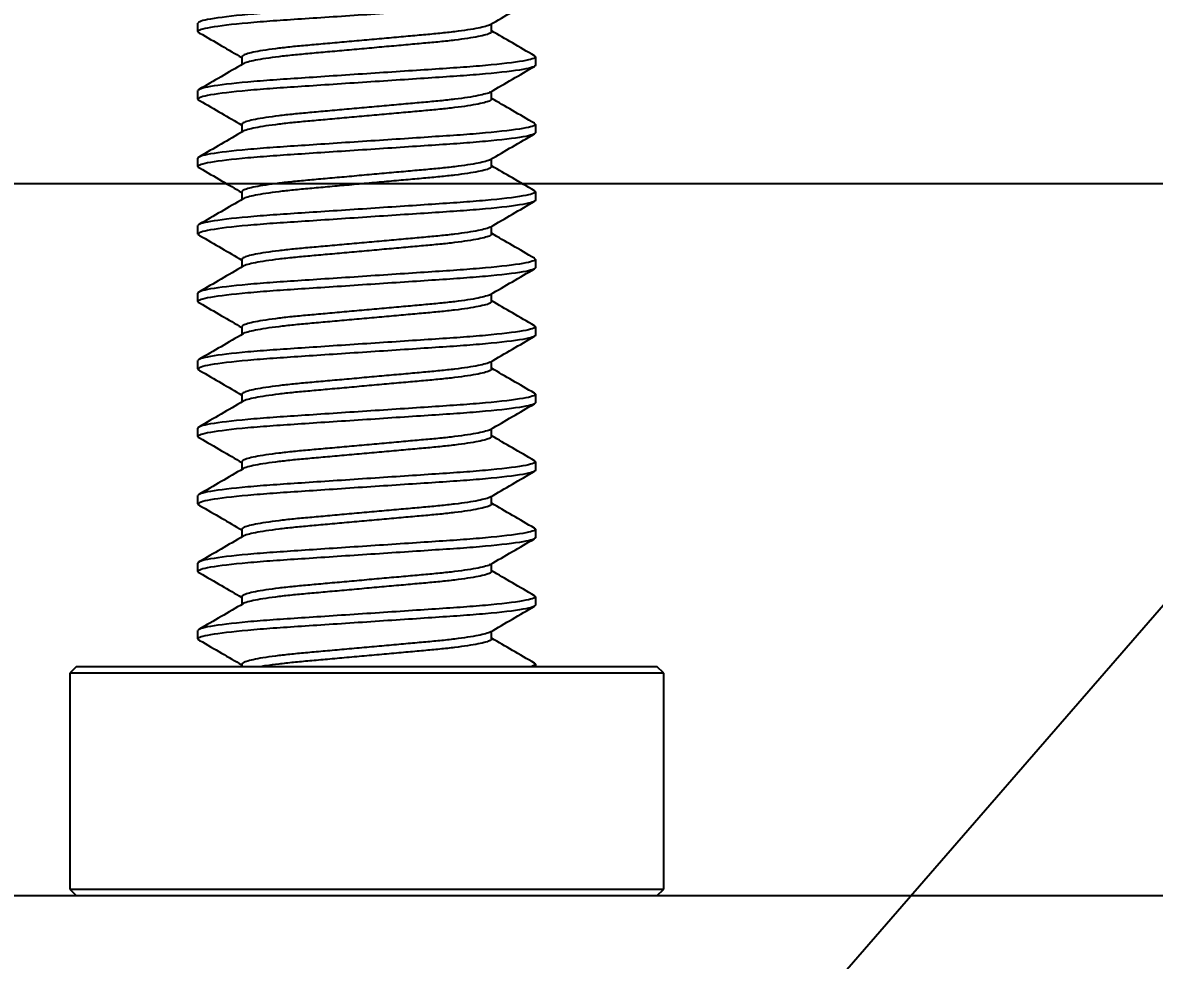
# Model space of a CAD drawing. Extents: x -4.5 to 5.8, y -1.5 to 5.2.
# Drawn here: x -0.255 to 0.584, y 3.789 to 4.484 of the extents above; entities that cross this region are included whole.
import ezdxf
from ezdxf import colors
from ezdxf.entities.mleader import LeaderData, LeaderLine
from ezdxf.math import Vec2, Vec3

# ---------------------------------------------------------------- set-up
doc = ezdxf.new("R2010")
doc.units = 0
doc.header["$LTSCALE"] = 0.5
doc.header["$MEASUREMENT"] = 0
doc.layers.get('Defpoints').update_dxf_attribs({"linetype": 'CONTINUOUS'})
for name, color, linetype in [('Brackets', 181, 'CONTINUOUS'), ('FAB DWG', 221, 'CONTINUOUS'), ('Hardware', 242, 'CONTINUOUS')]:
    doc.layers.add(name, color=color, linetype=linetype)
doc.layers.add('CUST DWG', color=60, linetype='CONTINUOUS', lineweight=20)
doc.styles.get("Standard").update_dxf_attribs({"font": 'arial.ttf'})
doc.dimstyles.new('LSAD_CustDims', dxfattribs={"dimtxt": 1, "dimasz": 1, "dimexe": 0.0625, "dimexo": 0.042969, "dimgap": 0.0625, "dimtad": 0, "dimtih": 1, "dimtoh": 1, "dimdec": 3, "dimzin": 0, "dimdsep": 46, "dimlunit": 4, "dimtxsty": 'Standard', "dimcen": 0.125, "dimclrd": 256, "dimclre": 256, "dimclrt": 256, "dimadec": 0, "dimazin": 0, "dimtfac": 1, "dimtdec": 3, "dimtix": 1, "dimtofl": 0, "dimtmove": 0, "dimatfit": 3, "dimfxl": 1, "dimfrac": 2, "dimtolj": 1, "dimtzin": 0, "dimarcsym": 0})

# ---------------------------------------------------------------- blocks, each defined once
blk = doc.blocks.new('*D6')
at = {"layer": 'CUST DWG', "lineweight": -2, "ltscale": 0.5, "transparency": 16777216}
for p, q in [((-1.57749, 2.99297), (-1.57749, 4.42666)), ((1.57751, 2.99297), (1.57751, 4.42666)), ((-1.57749, 4.36416), (-1.82749, 4.36416)), ((1.32751, 4.36416), (-1.32749, 4.36416))]:
    blk.add_line(p, q, dxfattribs=at)
at = {"layer": 'CUST DWG', "ltscale": 0.5, "transparency": 16777216}
for points in [[(-1.32749, 4.40582), (-1.32749, 4.32249), (-1.57749, 4.36416)], [(1.32751, 4.40582), (1.32751, 4.32249), (1.57751, 4.36416)]]:
    blk.add_solid(points, dxfattribs=at)
at = {"layer": 'Defpoints', "color": 0, "ltscale": 0.5, "transparency": 16777216}
for p in [(-1.57749, 4.36416), (-1.57749, 2.95), (1.57751, 2.95)]:
    blk.add_point(p, dxfattribs=at)
at = {"layer": 'CUST DWG', "ltscale": 0.5, "transparency": 16777216, "insert": (-3.0693, 4.36416), "char_height": 0.25, "width": 2.9019749, "attachment_point": 5}
blk.add_mtext('\\A1;3 1/8" CEILING OPENING', dxfattribs=at)

msp = doc.modelspace()

# ---------------------------------------------------------------- linework, layer by layer
at = {"layer": 'Brackets', "linetype": 'Continuous', "lineweight": 25, "transparency": 16777216}
for p, q in [((-0.215, 4.00652), (-0.22, 4.00152)), ((-0.22, 4.00152), (-0.22, 3.84152)), ((0.22, 4.00152), (-0.22, 4.00152)), ((-0.215, 4.00652), (0.215, 4.00652)), ((0.22, 4.00152), (0.215, 4.00652)), ((0.22, 3.84152), (0.22, 4.00152)), ((-0.22, 3.84152), (-0.215, 3.83652)), ((-0.22, 3.84152), (0.22, 3.84152)), ((0.215, 3.83652), (0.22, 3.84152)), ((2.17304, 3.83652), (-1.45428, 3.83652))]:
    msp.add_line(p, q, dxfattribs=at)
at = {"layer": 'Hardware', "linetype": 'Continuous', "lineweight": 25, "transparency": 16777216}
for p, q in [((-0.125, 4.47688), (-0.125, 4.48313)), ((0.09252, 4.47688), (0.09252, 4.4826)), ((-0.09252, 4.45813), (-0.09252, 4.4524)), ((0.12417, 4.4589), (0.125, 4.45813)), ((0.125, 4.45813), (0.125, 4.45188)), ((-0.125, 4.42688), (-0.125, 4.43313)), ((0.09252, 4.42688), (0.09252, 4.4326)), ((-0.09252, 4.40813), (-0.09252, 4.4024)), ((0.12417, 4.4089), (0.125, 4.40813)), ((0.125, 4.40813), (0.125, 4.40188)), ((-0.125, 4.37688), (-0.125, 4.38313)), ((0.09252, 4.37688), (0.09252, 4.3826)), ((-0.09252, 4.35813), (-0.09252, 4.3524)), ((0.12417, 4.3589), (0.125, 4.35813)), ((0.125, 4.35813), (0.125, 4.35188)), ((-0.125, 4.32688), (-0.125, 4.33313)), ((0.09252, 4.32688), (0.09252, 4.3326)), ((-0.09252, 4.30813), (-0.09252, 4.3024)), ((0.12417, 4.3089), (0.125, 4.30813)), ((0.125, 4.30813), (0.125, 4.30188)), ((-0.125, 4.27688), (-0.125, 4.28313)), ((0.09252, 4.27688), (0.09252, 4.2826)), ((-0.09252, 4.25813), (-0.09252, 4.2524)), ((0.12417, 4.2589), (0.125, 4.25813)), ((0.125, 4.25813), (0.125, 4.25188)), ((-0.125, 4.22688), (-0.125, 4.23313)), ((0.09252, 4.22688), (0.09252, 4.2326)), ((0.12417, 4.2089), (0.125, 4.20813)), ((-0.09252, 4.20813), (-0.09252, 4.2024)), ((0.125, 4.20813), (0.125, 4.20188)), ((-0.125, 4.17688), (-0.125, 4.18313)), ((0.09252, 4.17688), (0.09252, 4.1826)), ((0.12417, 4.1589), (0.125, 4.15813)), ((-0.09252, 4.15813), (-0.09252, 4.1524)), ((0.125, 4.15813), (0.125, 4.15188)), ((-0.125, 4.12688), (-0.125, 4.13313)), ((0.09252, 4.12688), (0.09252, 4.1326)), ((0.12417, 4.1089), (0.125, 4.10813)), ((-0.09252, 4.10813), (-0.09252, 4.1024)), ((0.125, 4.10813), (0.125, 4.10188)), ((-0.125, 4.07688), (-0.125, 4.08313)), ((0.09252, 4.07688), (0.09252, 4.0826)), ((-0.09252, 4.05813), (-0.09252, 4.0524)), ((0.12417, 4.0589), (0.125, 4.05813)), ((0.125, 4.05813), (0.125, 4.05188)), ((-0.125, 4.02688), (-0.125, 4.03313)), ((0.09252, 4.02688), (0.09252, 4.0326)), ((-0.09252, 4.00813), (-0.09252, 4.00652)), ((0.12417, 4.0089), (0.125, 4.00813)), ((0.125, 4.00813), (0.125, 4.00652))]:
    msp.add_line(p, q, dxfattribs=at)
for points, knots in [([(0.125, 4.50813), (0.125, 4.50722), (0.12196, 4.50617), (0.10929, 4.50397), (0.09967, 4.50282), (0.08214, 4.50124), (0.0758, 4.50073), (0.06258, 4.49978), (0.05571, 4.49934), (0.03344, 4.49785), (0.01675, 4.49674), (-0.01675, 4.49451), (-0.03344, 4.4934), (-0.05571, 4.49191), (-0.06258, 4.49147), (-0.0758, 4.49052), (-0.08214, 4.49001), (-0.09967, 4.48843), (-0.10929, 4.48728), (-0.12196, 4.48508), (-0.125, 4.48403), (-0.125, 4.48313)], [0, 0, 0, 0, 0.125, 0.125, 0.25, 0.25, 0.3125, 0.3125, 0.375, 0.375, 0.5, 0.5, 0.625, 0.625, 0.6875, 0.6875, 0.75, 0.75, 0.875, 0.875, 1, 1, 1, 1]), ([(0.125, 4.50188), (0.125, 4.50097), (0.12196, 4.49992), (0.10929, 4.49772), (0.09967, 4.49657), (0.08214, 4.49499), (0.0758, 4.49448), (0.06258, 4.49353), (0.05571, 4.49309), (0.03344, 4.4916), (0.01675, 4.49049), (-0.01675, 4.48826), (-0.03344, 4.48715), (-0.05571, 4.48566), (-0.06258, 4.48522), (-0.0758, 4.48427), (-0.08214, 4.48376), (-0.09967, 4.48218), (-0.10929, 4.48103), (-0.12196, 4.47883), (-0.125, 4.47778), (-0.125, 4.47688)], [0, 0, 0, 0, 0.125, 0.125, 0.25, 0.25, 0.3125, 0.3125, 0.375, 0.375, 0.5, 0.5, 0.625, 0.625, 0.6875, 0.6875, 0.75, 0.75, 0.875, 0.875, 1, 1, 1, 1]), ([(0.09158, 4.48205), (0.09703, 4.48523), (0.10794, 4.49159), (0.11886, 4.49793), (0.12433, 4.50111)], [0, 0, 0, 0, 0.4995464, 1, 1, 1, 1]), ([(0.09152, 4.48205), (0.09149, 4.48203), (0.09112, 4.48161), (0.0883, 4.48072), (0.08288, 4.47941), (0.07506, 4.47807), (0.06547, 4.47677), (0.05445, 4.47553), (0.04226, 4.47443), (0.029, 4.47324), (0.01478, 4.47196), (0, 4.47063), (-0.01478, 4.46929), (-0.029, 4.46801), (-0.04226, 4.46682), (-0.05445, 4.46572), (-0.06547, 4.46448), (-0.07507, 4.46318), (-0.08284, 4.46185), (-0.08843, 4.46053), (-0.09189, 4.45927), (-0.09232, 4.4585), (-0.09252, 4.45813)], [0, 0, 0, 0, 0.003258, 0.055708, 0.109067, 0.162658, 0.215787, 0.267793, 0.318326, 0.369825, 0.42265, 0.476164, 0.529677, 0.582502, 0.634001, 0.684534, 0.73654, 0.789669, 0.84326, 0.896619, 0.949069, 1, 1, 1, 1]), ([(0.12432, 4.4589), (0.11886, 4.46207), (0.10825, 4.46823), (0.09766, 4.4744), (0.09252, 4.4774)], [0, 0, 0, 0, 0.515428, 1, 1, 1, 1]), ([(-0.125, 4.47688), (-0.12497, 4.47657), (-0.12493, 4.47622), (-0.12376, 4.47585), (-0.12364, 4.47581)], [0, 0, 0, 0, 0.895562, 1, 1, 1, 1]), ([(-0.12375, 4.47581), (-0.11833, 4.47266), (-0.10791, 4.4666), (-0.09752, 4.46053), (-0.09252, 4.45761)], [0, 0, 0, 0, 0.5196052, 1, 1, 1, 1]), ([(0.09252, 4.47688), (0.09232, 4.4765), (0.09189, 4.47573), (0.08843, 4.47447), (0.08284, 4.47316), (0.07507, 4.47182), (0.06547, 4.47052), (0.05445, 4.46928), (0.04226, 4.46818), (0.029, 4.46699), (0.01478, 4.46571), (0, 4.46438), (-0.01478, 4.46304), (-0.029, 4.46176), (-0.04226, 4.46057), (-0.05445, 4.45947), (-0.06547, 4.45823), (-0.07506, 4.45693), (-0.08288, 4.45559), (-0.0883, 4.45428), (-0.09112, 4.45339), (-0.09149, 4.45297), (-0.09151, 4.45295)], [0, 0, 0, 0, 0.0509366, 0.1033916, 0.1567563, 0.2103534, 0.2634876, 0.3154996, 0.3660379, 0.4175424, 0.4703726, 0.523892, 0.5774113, 0.6302416, 0.681746, 0.7322843, 0.7842963, 0.8374306, 0.8910276, 0.9443923, 0.9968474, 1, 1, 1, 1]), ([(0.125, 4.45813), (0.125, 4.45722), (0.12196, 4.45617), (0.10929, 4.45397), (0.09967, 4.45282), (0.08214, 4.45124), (0.0758, 4.45073), (0.06258, 4.44978), (0.05571, 4.44934), (0.03344, 4.44785), (0.01675, 4.44674), (-0.01675, 4.44451), (-0.03344, 4.4434), (-0.05571, 4.44191), (-0.06258, 4.44147), (-0.0758, 4.44052), (-0.08214, 4.44001), (-0.09967, 4.43843), (-0.10929, 4.43728), (-0.12196, 4.43508), (-0.125, 4.43403), (-0.125, 4.43313)], [0, 0, 0, 0, 0.125, 0.125, 0.25, 0.25, 0.3125, 0.3125, 0.375, 0.375, 0.5, 0.5, 0.625, 0.625, 0.6875, 0.6875, 0.75, 0.75, 0.875, 0.875, 1, 1, 1, 1]), ([(-0.09157, 4.45295), (-0.09702, 4.44977), (-0.10794, 4.44341), (-0.11886, 4.43707), (-0.12432, 4.4339)], [0, 0, 0, 0, 0.4995498, 1, 1, 1, 1]), ([(0.125, 4.45188), (0.125, 4.45097), (0.12196, 4.44992), (0.10929, 4.44772), (0.09967, 4.44657), (0.08214, 4.44499), (0.0758, 4.44448), (0.06258, 4.44353), (0.05571, 4.44309), (0.03344, 4.4416), (0.01675, 4.44049), (-0.01675, 4.43826), (-0.03344, 4.43715), (-0.05571, 4.43566), (-0.06258, 4.43522), (-0.0758, 4.43427), (-0.08214, 4.43376), (-0.09967, 4.43218), (-0.10929, 4.43103), (-0.12196, 4.42883), (-0.125, 4.42778), (-0.125, 4.42688)], [0, 0, 0, 0, 0.125, 0.125, 0.25, 0.25, 0.3125, 0.3125, 0.375, 0.375, 0.5, 0.5, 0.625, 0.625, 0.6875, 0.6875, 0.75, 0.75, 0.875, 0.875, 1, 1, 1, 1]), ([(0.09158, 4.43205), (0.09703, 4.43523), (0.10794, 4.44159), (0.11886, 4.44793), (0.12433, 4.45111)], [0, 0, 0, 0, 0.4995464, 1, 1, 1, 1]), ([(-0.125, 4.42688), (-0.12497, 4.42657), (-0.12493, 4.42622), (-0.12376, 4.42585), (-0.12364, 4.42581)], [0, 0, 0, 0, 0.895562, 1, 1, 1, 1]), ([(0.09152, 4.43205), (0.09149, 4.43203), (0.09112, 4.43161), (0.0883, 4.43072), (0.08288, 4.42941), (0.07506, 4.42807), (0.06547, 4.42677), (0.05445, 4.42553), (0.04226, 4.42443), (0.029, 4.42324), (0.01478, 4.42196), (0, 4.42063), (-0.01478, 4.41929), (-0.029, 4.41801), (-0.04226, 4.41682), (-0.05445, 4.41572), (-0.06547, 4.41448), (-0.07507, 4.41318), (-0.08284, 4.41185), (-0.08843, 4.41053), (-0.09189, 4.40927), (-0.09232, 4.4085), (-0.09252, 4.40813)], [0, 0, 0, 0, 0.003258, 0.055708, 0.109067, 0.162658, 0.215787, 0.267793, 0.318326, 0.369825, 0.42265, 0.476164, 0.529677, 0.582502, 0.634001, 0.684534, 0.73654, 0.789669, 0.84326, 0.896619, 0.949069, 1, 1, 1, 1]), ([(0.09252, 4.42688), (0.09232, 4.4265), (0.09189, 4.42573), (0.08843, 4.42447), (0.08284, 4.42316), (0.07507, 4.42182), (0.06547, 4.42052), (0.05445, 4.41928), (0.04226, 4.41818), (0.029, 4.41699), (0.01478, 4.41571), (0, 4.41438), (-0.01478, 4.41304), (-0.029, 4.41176), (-0.04226, 4.41057), (-0.05445, 4.40947), (-0.06547, 4.40823), (-0.07506, 4.40693), (-0.08288, 4.40559), (-0.0883, 4.40428), (-0.09112, 4.40339), (-0.09149, 4.40297), (-0.09151, 4.40295)], [0, 0, 0, 0, 0.0509366, 0.1033916, 0.1567563, 0.2103534, 0.2634876, 0.3154996, 0.3660379, 0.4175424, 0.4703726, 0.523892, 0.5774113, 0.6302416, 0.681746, 0.7322843, 0.7842963, 0.8374306, 0.8910276, 0.9443923, 0.9968474, 1, 1, 1, 1]), ([(0.12432, 4.4089), (0.11886, 4.41207), (0.10825, 4.41823), (0.09766, 4.4244), (0.09252, 4.4274)], [0, 0, 0, 0, 0.515428, 1, 1, 1, 1]), ([(-0.12375, 4.42581), (-0.11833, 4.42266), (-0.10791, 4.4166), (-0.09752, 4.41053), (-0.09252, 4.40761)], [0, 0, 0, 0, 0.5196052, 1, 1, 1, 1]), ([(0.125, 4.40813), (0.125, 4.40722), (0.12196, 4.40617), (0.10929, 4.40397), (0.09967, 4.40282), (0.08214, 4.40124), (0.0758, 4.40073), (0.06258, 4.39978), (0.05571, 4.39934), (0.03344, 4.39785), (0.01675, 4.39674), (-0.01675, 4.39451), (-0.03344, 4.3934), (-0.05571, 4.39191), (-0.06258, 4.39147), (-0.0758, 4.39052), (-0.08214, 4.39001), (-0.09967, 4.38843), (-0.10929, 4.38728), (-0.12196, 4.38508), (-0.125, 4.38403), (-0.125, 4.38313)], [0, 0, 0, 0, 0.125, 0.125, 0.25, 0.25, 0.3125, 0.3125, 0.375, 0.375, 0.5, 0.5, 0.625, 0.625, 0.6875, 0.6875, 0.75, 0.75, 0.875, 0.875, 1, 1, 1, 1]), ([(0.125, 4.40188), (0.125, 4.40097), (0.12196, 4.39992), (0.10929, 4.39772), (0.09967, 4.39657), (0.08214, 4.39499), (0.0758, 4.39448), (0.06258, 4.39353), (0.05571, 4.39309), (0.03344, 4.3916), (0.01675, 4.39049), (-0.01675, 4.38826), (-0.03344, 4.38715), (-0.05571, 4.38566), (-0.06258, 4.38522), (-0.0758, 4.38427), (-0.08214, 4.38376), (-0.09967, 4.38218), (-0.10929, 4.38103), (-0.12196, 4.37883), (-0.125, 4.37778), (-0.125, 4.37688)], [0, 0, 0, 0, 0.125, 0.125, 0.25, 0.25, 0.3125, 0.3125, 0.375, 0.375, 0.5, 0.5, 0.625, 0.625, 0.6875, 0.6875, 0.75, 0.75, 0.875, 0.875, 1, 1, 1, 1]), ([(-0.09157, 4.40295), (-0.09702, 4.39977), (-0.10794, 4.39341), (-0.11886, 4.38707), (-0.12432, 4.3839)], [0, 0, 0, 0, 0.4995498, 1, 1, 1, 1]), ([(0.09158, 4.38205), (0.09703, 4.38523), (0.10794, 4.39159), (0.11886, 4.39793), (0.12433, 4.40111)], [0, 0, 0, 0, 0.4995464, 1, 1, 1, 1]), ([(-0.125, 4.37688), (-0.12497, 4.37657), (-0.12493, 4.37622), (-0.12376, 4.37585), (-0.12364, 4.37581)], [0, 0, 0, 0, 0.895562, 1, 1, 1, 1]), ([(0.09152, 4.38205), (0.09149, 4.38203), (0.09112, 4.38161), (0.0883, 4.38072), (0.08288, 4.37941), (0.07506, 4.37807), (0.06547, 4.37677), (0.05445, 4.37553), (0.04226, 4.37443), (0.029, 4.37324), (0.01478, 4.37196), (0, 4.37063), (-0.01478, 4.36929), (-0.029, 4.36801), (-0.04226, 4.36682), (-0.05445, 4.36572), (-0.06547, 4.36448), (-0.07507, 4.36318), (-0.08284, 4.36185), (-0.08843, 4.36053), (-0.09189, 4.35927), (-0.09232, 4.3585), (-0.09252, 4.35813)], [0, 0, 0, 0, 0.003258, 0.055708, 0.109067, 0.162658, 0.215787, 0.267793, 0.318326, 0.369825, 0.42265, 0.476164, 0.529677, 0.582502, 0.634001, 0.684534, 0.73654, 0.789669, 0.84326, 0.896619, 0.949069, 1, 1, 1, 1]), ([(0.09252, 4.37688), (0.09232, 4.3765), (0.09189, 4.37573), (0.08843, 4.37447), (0.08284, 4.37316), (0.07507, 4.37182), (0.06547, 4.37052), (0.05445, 4.36928), (0.04226, 4.36818), (0.029, 4.36699), (0.01478, 4.36571), (0, 4.36438), (-0.01478, 4.36304), (-0.029, 4.36176), (-0.04226, 4.36057), (-0.05445, 4.35947), (-0.06547, 4.35823), (-0.07506, 4.35693), (-0.08288, 4.35559), (-0.0883, 4.35428), (-0.09112, 4.35339), (-0.09149, 4.35297), (-0.09151, 4.35295)], [0, 0, 0, 0, 0.0509366, 0.1033916, 0.1567563, 0.2103534, 0.2634876, 0.3154996, 0.3660379, 0.4175424, 0.4703726, 0.523892, 0.5774113, 0.6302416, 0.681746, 0.7322843, 0.7842963, 0.8374306, 0.8910276, 0.9443923, 0.9968474, 1, 1, 1, 1]), ([(0.12432, 4.3589), (0.11886, 4.36207), (0.10825, 4.36823), (0.09766, 4.3744), (0.09252, 4.3774)], [0, 0, 0, 0, 0.515428, 1, 1, 1, 1]), ([(-0.12375, 4.37581), (-0.11833, 4.37266), (-0.10791, 4.3666), (-0.09752, 4.36053), (-0.09252, 4.35761)], [0, 0, 0, 0, 0.5196052, 1, 1, 1, 1]), ([(0.125, 4.35813), (0.125, 4.35722), (0.12196, 4.35617), (0.10929, 4.35397), (0.09967, 4.35282), (0.08214, 4.35124), (0.0758, 4.35073), (0.06258, 4.34978), (0.05571, 4.34934), (0.03344, 4.34785), (0.01675, 4.34674), (-0.01675, 4.34451), (-0.03344, 4.3434), (-0.05571, 4.34191), (-0.06258, 4.34147), (-0.0758, 4.34052), (-0.08214, 4.34001), (-0.09967, 4.33843), (-0.10929, 4.33728), (-0.12196, 4.33508), (-0.125, 4.33403), (-0.125, 4.33313)], [0, 0, 0, 0, 0.125, 0.125, 0.25, 0.25, 0.3125, 0.3125, 0.375, 0.375, 0.5, 0.5, 0.625, 0.625, 0.6875, 0.6875, 0.75, 0.75, 0.875, 0.875, 1, 1, 1, 1]), ([(0.125, 4.35188), (0.125, 4.35097), (0.12196, 4.34992), (0.10929, 4.34772), (0.09967, 4.34657), (0.08214, 4.34499), (0.0758, 4.34448), (0.06258, 4.34353), (0.05571, 4.34309), (0.03344, 4.3416), (0.01675, 4.34049), (-0.01675, 4.33826), (-0.03344, 4.33715), (-0.05571, 4.33566), (-0.06258, 4.33522), (-0.0758, 4.33427), (-0.08214, 4.33376), (-0.09967, 4.33218), (-0.10929, 4.33103), (-0.12196, 4.32883), (-0.125, 4.32778), (-0.125, 4.32688)], [0, 0, 0, 0, 0.125, 0.125, 0.25, 0.25, 0.3125, 0.3125, 0.375, 0.375, 0.5, 0.5, 0.625, 0.625, 0.6875, 0.6875, 0.75, 0.75, 0.875, 0.875, 1, 1, 1, 1]), ([(-0.09157, 4.35295), (-0.09702, 4.34977), (-0.10794, 4.34341), (-0.11886, 4.33707), (-0.12432, 4.3339)], [0, 0, 0, 0, 0.4995498, 1, 1, 1, 1]), ([(0.09158, 4.33205), (0.09703, 4.33523), (0.10794, 4.34159), (0.11886, 4.34793), (0.12433, 4.35111)], [0, 0, 0, 0, 0.4995464, 1, 1, 1, 1]), ([(-0.125, 4.32688), (-0.12497, 4.32657), (-0.12493, 4.32622), (-0.12376, 4.32585), (-0.12364, 4.32581)], [0, 0, 0, 0, 0.895562, 1, 1, 1, 1]), ([(0.09152, 4.33205), (0.09149, 4.33203), (0.09112, 4.33161), (0.0883, 4.33072), (0.08288, 4.32941), (0.07506, 4.32807), (0.06547, 4.32677), (0.05445, 4.32553), (0.04226, 4.32443), (0.029, 4.32324), (0.01478, 4.32196), (0, 4.32063), (-0.01478, 4.31929), (-0.029, 4.31801), (-0.04226, 4.31682), (-0.05445, 4.31572), (-0.06547, 4.31448), (-0.07507, 4.31318), (-0.08284, 4.31185), (-0.08843, 4.31053), (-0.09189, 4.30927), (-0.09232, 4.3085), (-0.09252, 4.30813)], [0, 0, 0, 0, 0.003258, 0.055708, 0.109067, 0.162658, 0.215787, 0.267793, 0.318326, 0.369825, 0.42265, 0.476164, 0.529677, 0.582502, 0.634001, 0.684534, 0.73654, 0.789669, 0.84326, 0.896619, 0.949069, 1, 1, 1, 1]), ([(0.09252, 4.32688), (0.09232, 4.3265), (0.09189, 4.32573), (0.08843, 4.32447), (0.08284, 4.32316), (0.07507, 4.32182), (0.06547, 4.32052), (0.05445, 4.31928), (0.04226, 4.31818), (0.029, 4.31699), (0.01478, 4.31571), (0, 4.31438), (-0.01478, 4.31304), (-0.029, 4.31176), (-0.04226, 4.31057), (-0.05445, 4.30947), (-0.06547, 4.30823), (-0.07506, 4.30693), (-0.08288, 4.30559), (-0.0883, 4.30428), (-0.09112, 4.30339), (-0.09149, 4.30297), (-0.09151, 4.30295)], [0, 0, 0, 0, 0.0509366, 0.1033916, 0.1567563, 0.2103534, 0.2634876, 0.3154996, 0.3660379, 0.4175424, 0.4703726, 0.523892, 0.5774113, 0.6302416, 0.681746, 0.7322843, 0.7842963, 0.8374306, 0.8910276, 0.9443923, 0.9968474, 1, 1, 1, 1]), ([(0.12432, 4.3089), (0.11886, 4.31207), (0.10825, 4.31823), (0.09766, 4.3244), (0.09252, 4.3274)], [0, 0, 0, 0, 0.515428, 1, 1, 1, 1]), ([(-0.12375, 4.32581), (-0.11833, 4.32266), (-0.10791, 4.3166), (-0.09752, 4.31053), (-0.09252, 4.30761)], [0, 0, 0, 0, 0.5196052, 1, 1, 1, 1]), ([(0.125, 4.30813), (0.125, 4.30722), (0.12196, 4.30617), (0.10929, 4.30397), (0.09967, 4.30282), (0.08214, 4.30124), (0.0758, 4.30073), (0.06258, 4.29978), (0.05571, 4.29934), (0.03344, 4.29785), (0.01675, 4.29674), (-0.01675, 4.29451), (-0.03344, 4.2934), (-0.05571, 4.29191), (-0.06258, 4.29147), (-0.0758, 4.29052), (-0.08214, 4.29001), (-0.09967, 4.28843), (-0.10929, 4.28728), (-0.12196, 4.28508), (-0.125, 4.28403), (-0.125, 4.28313)], [0, 0, 0, 0, 0.125, 0.125, 0.25, 0.25, 0.3125, 0.3125, 0.375, 0.375, 0.5, 0.5, 0.625, 0.625, 0.6875, 0.6875, 0.75, 0.75, 0.875, 0.875, 1, 1, 1, 1]), ([(0.125, 4.30188), (0.125, 4.30097), (0.12196, 4.29992), (0.10929, 4.29772), (0.09967, 4.29657), (0.08214, 4.29499), (0.0758, 4.29448), (0.06258, 4.29353), (0.05571, 4.29309), (0.03344, 4.2916), (0.01675, 4.29049), (-0.01675, 4.28826), (-0.03344, 4.28715), (-0.05571, 4.28566), (-0.06258, 4.28522), (-0.0758, 4.28427), (-0.08214, 4.28376), (-0.09967, 4.28218), (-0.10929, 4.28103), (-0.12196, 4.27883), (-0.125, 4.27778), (-0.125, 4.27688)], [0, 0, 0, 0, 0.125, 0.125, 0.25, 0.25, 0.3125, 0.3125, 0.375, 0.375, 0.5, 0.5, 0.625, 0.625, 0.6875, 0.6875, 0.75, 0.75, 0.875, 0.875, 1, 1, 1, 1]), ([(-0.09157, 4.30295), (-0.09702, 4.29977), (-0.10794, 4.29341), (-0.11886, 4.28707), (-0.12432, 4.2839)], [0, 0, 0, 0, 0.4995498, 1, 1, 1, 1]), ([(0.09158, 4.28205), (0.09703, 4.28523), (0.10794, 4.29159), (0.11886, 4.29793), (0.12433, 4.30111)], [0, 0, 0, 0, 0.4995464, 1, 1, 1, 1]), ([(-0.125, 4.27688), (-0.12497, 4.27657), (-0.12493, 4.27622), (-0.12376, 4.27585), (-0.12364, 4.27581)], [0, 0, 0, 0, 0.895562, 1, 1, 1, 1]), ([(0.09152, 4.28205), (0.09149, 4.28203), (0.09112, 4.28161), (0.0883, 4.28072), (0.08288, 4.27941), (0.07506, 4.27807), (0.06547, 4.27677), (0.05445, 4.27553), (0.04226, 4.27443), (0.029, 4.27324), (0.01478, 4.27196), (0, 4.27063), (-0.01478, 4.26929), (-0.029, 4.26801), (-0.04226, 4.26682), (-0.05445, 4.26572), (-0.06547, 4.26448), (-0.07507, 4.26318), (-0.08284, 4.26185), (-0.08843, 4.26053), (-0.09189, 4.25927), (-0.09232, 4.2585), (-0.09252, 4.25813)], [0, 0, 0, 0, 0.003258, 0.055708, 0.109067, 0.162658, 0.215787, 0.267793, 0.318326, 0.369825, 0.42265, 0.476164, 0.529677, 0.582502, 0.634001, 0.684534, 0.73654, 0.789669, 0.84326, 0.896619, 0.949069, 1, 1, 1, 1]), ([(0.09252, 4.27688), (0.09232, 4.2765), (0.09189, 4.27573), (0.08843, 4.27447), (0.08284, 4.27316), (0.07507, 4.27182), (0.06547, 4.27052), (0.05445, 4.26928), (0.04226, 4.26818), (0.029, 4.26699), (0.01478, 4.26571), (0, 4.26438), (-0.01478, 4.26304), (-0.029, 4.26176), (-0.04226, 4.26057), (-0.05445, 4.25947), (-0.06547, 4.25823), (-0.07506, 4.25693), (-0.08288, 4.25559), (-0.0883, 4.25428), (-0.09112, 4.25339), (-0.09149, 4.25297), (-0.09151, 4.25295)], [0, 0, 0, 0, 0.0509366, 0.1033916, 0.1567563, 0.2103534, 0.2634876, 0.3154996, 0.3660379, 0.4175424, 0.4703726, 0.523892, 0.5774113, 0.6302416, 0.681746, 0.7322843, 0.7842963, 0.8374306, 0.8910276, 0.9443923, 0.9968474, 1, 1, 1, 1]), ([(0.12432, 4.2589), (0.11886, 4.26207), (0.10825, 4.26823), (0.09766, 4.2744), (0.09252, 4.2774)], [0, 0, 0, 0, 0.515428, 1, 1, 1, 1]), ([(-0.12375, 4.27581), (-0.11833, 4.27266), (-0.10791, 4.2666), (-0.09752, 4.26053), (-0.09252, 4.25761)], [0, 0, 0, 0, 0.5196052, 1, 1, 1, 1]), ([(0.125, 4.25813), (0.125, 4.25722), (0.12196, 4.25617), (0.10929, 4.25397), (0.09967, 4.25282), (0.08214, 4.25124), (0.0758, 4.25073), (0.06258, 4.24978), (0.05571, 4.24934), (0.03344, 4.24785), (0.01675, 4.24674), (-0.01675, 4.24451), (-0.03344, 4.2434), (-0.05571, 4.24191), (-0.06258, 4.24147), (-0.0758, 4.24052), (-0.08214, 4.24001), (-0.09967, 4.23843), (-0.10929, 4.23728), (-0.12196, 4.23508), (-0.125, 4.23403), (-0.125, 4.23313)], [0, 0, 0, 0, 0.125, 0.125, 0.25, 0.25, 0.3125, 0.3125, 0.375, 0.375, 0.5, 0.5, 0.625, 0.625, 0.6875, 0.6875, 0.75, 0.75, 0.875, 0.875, 1, 1, 1, 1]), ([(0.125, 4.25188), (0.125, 4.25097), (0.12196, 4.24992), (0.10929, 4.24772), (0.09967, 4.24657), (0.08214, 4.24499), (0.0758, 4.24448), (0.06258, 4.24353), (0.05571, 4.24309), (0.03344, 4.2416), (0.01675, 4.24049), (-0.01675, 4.23826), (-0.03344, 4.23715), (-0.05571, 4.23566), (-0.06258, 4.23522), (-0.0758, 4.23427), (-0.08214, 4.23376), (-0.09967, 4.23218), (-0.10929, 4.23103), (-0.12196, 4.22883), (-0.125, 4.22778), (-0.125, 4.22688)], [0, 0, 0, 0, 0.125, 0.125, 0.25, 0.25, 0.3125, 0.3125, 0.375, 0.375, 0.5, 0.5, 0.625, 0.625, 0.6875, 0.6875, 0.75, 0.75, 0.875, 0.875, 1, 1, 1, 1]), ([(-0.09157, 4.25295), (-0.09702, 4.24977), (-0.10794, 4.24341), (-0.11886, 4.23707), (-0.12432, 4.2339)], [0, 0, 0, 0, 0.4995498, 1, 1, 1, 1]), ([(0.09158, 4.23205), (0.09703, 4.23523), (0.10794, 4.24159), (0.11886, 4.24793), (0.12433, 4.25111)], [0, 0, 0, 0, 0.4995464, 1, 1, 1, 1]), ([(-0.125, 4.22688), (-0.12497, 4.22657), (-0.12493, 4.22622), (-0.12376, 4.22585), (-0.12364, 4.22581)], [0, 0, 0, 0, 0.895562, 1, 1, 1, 1]), ([(-0.12375, 4.22581), (-0.11833, 4.22266), (-0.10791, 4.2166), (-0.09752, 4.21053), (-0.09252, 4.20761)], [0, 0, 0, 0, 0.5196052, 1, 1, 1, 1]), ([(0.09152, 4.23205), (0.09149, 4.23203), (0.09112, 4.23161), (0.0883, 4.23072), (0.08288, 4.22941), (0.07506, 4.22807), (0.06547, 4.22677), (0.05445, 4.22553), (0.04226, 4.22443), (0.029, 4.22324), (0.01478, 4.22196), (0, 4.22063), (-0.01478, 4.21929), (-0.029, 4.21801), (-0.04226, 4.21682), (-0.05445, 4.21572), (-0.06547, 4.21448), (-0.07507, 4.21318), (-0.08284, 4.21185), (-0.08843, 4.21053), (-0.09189, 4.20927), (-0.09232, 4.2085), (-0.09252, 4.20813)], [0, 0, 0, 0, 0.003258, 0.055708, 0.109067, 0.162658, 0.215787, 0.267793, 0.318326, 0.369825, 0.42265, 0.476164, 0.529677, 0.582502, 0.634001, 0.684534, 0.73654, 0.789669, 0.84326, 0.896619, 0.949069, 1, 1, 1, 1]), ([(0.09252, 4.22688), (0.09232, 4.2265), (0.09189, 4.22573), (0.08843, 4.22447), (0.08284, 4.22316), (0.07507, 4.22182), (0.06547, 4.22052), (0.05445, 4.21928), (0.04226, 4.21818), (0.029, 4.21699), (0.01478, 4.21571), (0, 4.21438), (-0.01478, 4.21304), (-0.029, 4.21176), (-0.04226, 4.21057), (-0.05445, 4.20947), (-0.06547, 4.20823), (-0.07506, 4.20693), (-0.08288, 4.20559), (-0.0883, 4.20428), (-0.09112, 4.20339), (-0.09149, 4.20297), (-0.09151, 4.20295)], [0, 0, 0, 0, 0.0509366, 0.1033916, 0.1567563, 0.2103534, 0.2634876, 0.3154996, 0.3660379, 0.4175424, 0.4703726, 0.523892, 0.5774113, 0.6302416, 0.681746, 0.7322843, 0.7842963, 0.8374306, 0.8910276, 0.9443923, 0.9968474, 1, 1, 1, 1]), ([(0.12432, 4.2089), (0.11886, 4.21207), (0.10825, 4.21823), (0.09766, 4.2244), (0.09252, 4.2274)], [0, 0, 0, 0, 0.515428, 1, 1, 1, 1]), ([(0.125, 4.20813), (0.125, 4.20722), (0.12196, 4.20617), (0.10929, 4.20397), (0.09967, 4.20282), (0.08214, 4.20124), (0.0758, 4.20073), (0.06258, 4.19978), (0.05571, 4.19934), (0.03344, 4.19785), (0.01675, 4.19674), (-0.01675, 4.19451), (-0.03344, 4.1934), (-0.05571, 4.19191), (-0.06258, 4.19147), (-0.0758, 4.19052), (-0.08214, 4.19001), (-0.09967, 4.18843), (-0.10929, 4.18728), (-0.12196, 4.18508), (-0.125, 4.18403), (-0.125, 4.18313)], [0, 0, 0, 0, 0.125, 0.125, 0.25, 0.25, 0.3125, 0.3125, 0.375, 0.375, 0.5, 0.5, 0.625, 0.625, 0.6875, 0.6875, 0.75, 0.75, 0.875, 0.875, 1, 1, 1, 1]), ([(0.125, 4.20188), (0.125, 4.20097), (0.12196, 4.19992), (0.10929, 4.19772), (0.09967, 4.19657), (0.08214, 4.19499), (0.0758, 4.19448), (0.06258, 4.19353), (0.05571, 4.19309), (0.03344, 4.1916), (0.01675, 4.19049), (-0.01675, 4.18826), (-0.03344, 4.18715), (-0.05571, 4.18566), (-0.06258, 4.18522), (-0.0758, 4.18427), (-0.08214, 4.18376), (-0.09967, 4.18218), (-0.10929, 4.18103), (-0.12196, 4.17883), (-0.125, 4.17778), (-0.125, 4.17688)], [0, 0, 0, 0, 0.125, 0.125, 0.25, 0.25, 0.3125, 0.3125, 0.375, 0.375, 0.5, 0.5, 0.625, 0.625, 0.6875, 0.6875, 0.75, 0.75, 0.875, 0.875, 1, 1, 1, 1]), ([(-0.09157, 4.20295), (-0.09702, 4.19977), (-0.10794, 4.19341), (-0.11886, 4.18707), (-0.12432, 4.1839)], [0, 0, 0, 0, 0.4995498, 1, 1, 1, 1]), ([(0.09158, 4.18205), (0.09703, 4.18523), (0.10794, 4.19159), (0.11886, 4.19793), (0.12433, 4.20111)], [0, 0, 0, 0, 0.4995464, 1, 1, 1, 1]), ([(-0.125, 4.17688), (-0.12497, 4.17657), (-0.12493, 4.17622), (-0.12376, 4.17585), (-0.12364, 4.17581)], [0, 0, 0, 0, 0.895562, 1, 1, 1, 1]), ([(-0.12375, 4.17581), (-0.11833, 4.17266), (-0.10791, 4.1666), (-0.09752, 4.16053), (-0.09252, 4.15761)], [0, 0, 0, 0, 0.5196052, 1, 1, 1, 1]), ([(0.09152, 4.18205), (0.09149, 4.18203), (0.09112, 4.18161), (0.0883, 4.18072), (0.08288, 4.17941), (0.07506, 4.17807), (0.06547, 4.17677), (0.05445, 4.17553), (0.04226, 4.17443), (0.029, 4.17324), (0.01478, 4.17196), (0, 4.17063), (-0.01478, 4.16929), (-0.029, 4.16801), (-0.04226, 4.16682), (-0.05445, 4.16572), (-0.06547, 4.16448), (-0.07507, 4.16318), (-0.08284, 4.16185), (-0.08843, 4.16053), (-0.09189, 4.15927), (-0.09232, 4.1585), (-0.09252, 4.15813)], [0, 0, 0, 0, 0.003258, 0.055708, 0.109067, 0.162658, 0.215787, 0.267793, 0.318326, 0.369825, 0.42265, 0.476164, 0.529677, 0.582502, 0.634001, 0.684534, 0.73654, 0.789669, 0.84326, 0.896619, 0.949069, 1, 1, 1, 1]), ([(0.09252, 4.17688), (0.09232, 4.1765), (0.09189, 4.17573), (0.08843, 4.17447), (0.08284, 4.17316), (0.07507, 4.17182), (0.06547, 4.17052), (0.05445, 4.16928), (0.04226, 4.16818), (0.029, 4.16699), (0.01478, 4.16571), (0, 4.16438), (-0.01478, 4.16304), (-0.029, 4.16176), (-0.04226, 4.16057), (-0.05445, 4.15947), (-0.06547, 4.15823), (-0.07506, 4.15693), (-0.08288, 4.15559), (-0.0883, 4.15428), (-0.09112, 4.15339), (-0.09149, 4.15297), (-0.09151, 4.15295)], [0, 0, 0, 0, 0.0509366, 0.1033916, 0.1567563, 0.2103534, 0.2634876, 0.3154996, 0.3660379, 0.4175424, 0.4703726, 0.523892, 0.5774113, 0.6302416, 0.681746, 0.7322843, 0.7842963, 0.8374306, 0.8910276, 0.9443923, 0.9968474, 1, 1, 1, 1]), ([(0.12432, 4.1589), (0.11886, 4.16207), (0.10825, 4.16823), (0.09766, 4.1744), (0.09252, 4.1774)], [0, 0, 0, 0, 0.515428, 1, 1, 1, 1]), ([(0.125, 4.15813), (0.125, 4.15722), (0.12196, 4.15617), (0.10929, 4.15397), (0.09967, 4.15282), (0.08214, 4.15124), (0.0758, 4.15073), (0.06258, 4.14978), (0.05571, 4.14934), (0.03344, 4.14785), (0.01675, 4.14674), (-0.01675, 4.14451), (-0.03344, 4.1434), (-0.05571, 4.14191), (-0.06258, 4.14147), (-0.0758, 4.14052), (-0.08214, 4.14001), (-0.09967, 4.13843), (-0.10929, 4.13728), (-0.12196, 4.13508), (-0.125, 4.13403), (-0.125, 4.13313)], [0, 0, 0, 0, 0.125, 0.125, 0.25, 0.25, 0.3125, 0.3125, 0.375, 0.375, 0.5, 0.5, 0.625, 0.625, 0.6875, 0.6875, 0.75, 0.75, 0.875, 0.875, 1, 1, 1, 1]), ([(0.125, 4.15188), (0.125, 4.15097), (0.12196, 4.14992), (0.10929, 4.14772), (0.09967, 4.14657), (0.08214, 4.14499), (0.0758, 4.14448), (0.06258, 4.14353), (0.05571, 4.14309), (0.03344, 4.1416), (0.01675, 4.14049), (-0.01675, 4.13826), (-0.03344, 4.13715), (-0.05571, 4.13566), (-0.06258, 4.13522), (-0.0758, 4.13427), (-0.08214, 4.13376), (-0.09967, 4.13218), (-0.10929, 4.13103), (-0.12196, 4.12883), (-0.125, 4.12778), (-0.125, 4.12688)], [0, 0, 0, 0, 0.125, 0.125, 0.25, 0.25, 0.3125, 0.3125, 0.375, 0.375, 0.5, 0.5, 0.625, 0.625, 0.6875, 0.6875, 0.75, 0.75, 0.875, 0.875, 1, 1, 1, 1]), ([(-0.09157, 4.15295), (-0.09702, 4.14977), (-0.10794, 4.14341), (-0.11886, 4.13707), (-0.12432, 4.1339)], [0, 0, 0, 0, 0.4995498, 1, 1, 1, 1]), ([(0.09158, 4.13205), (0.09703, 4.13523), (0.10794, 4.14159), (0.11886, 4.14793), (0.12433, 4.15111)], [0, 0, 0, 0, 0.4995464, 1, 1, 1, 1]), ([(-0.125, 4.12688), (-0.12497, 4.12657), (-0.12493, 4.12622), (-0.12376, 4.12585), (-0.12364, 4.12581)], [0, 0, 0, 0, 0.895562, 1, 1, 1, 1]), ([(-0.12375, 4.12581), (-0.11833, 4.12266), (-0.10791, 4.1166), (-0.09752, 4.11053), (-0.09252, 4.10761)], [0, 0, 0, 0, 0.5196052, 1, 1, 1, 1]), ([(0.09152, 4.13205), (0.09149, 4.13203), (0.09112, 4.13161), (0.0883, 4.13072), (0.08288, 4.12941), (0.07506, 4.12807), (0.06547, 4.12677), (0.05445, 4.12553), (0.04226, 4.12443), (0.029, 4.12324), (0.01478, 4.12196), (0, 4.12063), (-0.01478, 4.11929), (-0.029, 4.11801), (-0.04226, 4.11682), (-0.05445, 4.11572), (-0.06547, 4.11448), (-0.07507, 4.11318), (-0.08284, 4.11185), (-0.08843, 4.11053), (-0.09189, 4.10927), (-0.09232, 4.1085), (-0.09252, 4.10813)], [0, 0, 0, 0, 0.003258, 0.055708, 0.109067, 0.162658, 0.215787, 0.267793, 0.318326, 0.369825, 0.42265, 0.476164, 0.529677, 0.582502, 0.634001, 0.684534, 0.73654, 0.789669, 0.84326, 0.896619, 0.949069, 1, 1, 1, 1]), ([(0.09252, 4.12688), (0.09232, 4.1265), (0.09189, 4.12573), (0.08843, 4.12447), (0.08284, 4.12316), (0.07507, 4.12182), (0.06547, 4.12052), (0.05445, 4.11928), (0.04226, 4.11818), (0.029, 4.11699), (0.01478, 4.11571), (0, 4.11438), (-0.01478, 4.11304), (-0.029, 4.11176), (-0.04226, 4.11057), (-0.05445, 4.10947), (-0.06547, 4.10823), (-0.07506, 4.10693), (-0.08288, 4.10559), (-0.0883, 4.10428), (-0.09112, 4.10339), (-0.09149, 4.10297), (-0.09151, 4.10295)], [0, 0, 0, 0, 0.0509366, 0.1033916, 0.1567563, 0.2103534, 0.2634876, 0.3154996, 0.3660379, 0.4175424, 0.4703726, 0.523892, 0.5774113, 0.6302416, 0.681746, 0.7322843, 0.7842963, 0.8374306, 0.8910276, 0.9443923, 0.9968474, 1, 1, 1, 1]), ([(0.12432, 4.1089), (0.11886, 4.11207), (0.10825, 4.11823), (0.09766, 4.1244), (0.09252, 4.1274)], [0, 0, 0, 0, 0.515428, 1, 1, 1, 1]), ([(0.125, 4.10813), (0.125, 4.10722), (0.12196, 4.10617), (0.10929, 4.10397), (0.09967, 4.10282), (0.08214, 4.10124), (0.0758, 4.10073), (0.06258, 4.09978), (0.05571, 4.09934), (0.03344, 4.09785), (0.01675, 4.09674), (-0.01675, 4.09451), (-0.03344, 4.0934), (-0.05571, 4.09191), (-0.06258, 4.09147), (-0.0758, 4.09052), (-0.08214, 4.09001), (-0.09967, 4.08843), (-0.10929, 4.08728), (-0.12196, 4.08508), (-0.125, 4.08403), (-0.125, 4.08313)], [0, 0, 0, 0, 0.125, 0.125, 0.25, 0.25, 0.3125, 0.3125, 0.375, 0.375, 0.5, 0.5, 0.625, 0.625, 0.6875, 0.6875, 0.75, 0.75, 0.875, 0.875, 1, 1, 1, 1]), ([(0.125, 4.10188), (0.125, 4.10097), (0.12196, 4.09992), (0.10929, 4.09772), (0.09967, 4.09657), (0.08214, 4.09499), (0.0758, 4.09448), (0.06258, 4.09353), (0.05571, 4.09309), (0.03344, 4.0916), (0.01675, 4.09049), (-0.01675, 4.08826), (-0.03344, 4.08715), (-0.05571, 4.08566), (-0.06258, 4.08522), (-0.0758, 4.08427), (-0.08214, 4.08376), (-0.09967, 4.08218), (-0.10929, 4.08103), (-0.12196, 4.07883), (-0.125, 4.07778), (-0.125, 4.07688)], [0, 0, 0, 0, 0.125, 0.125, 0.25, 0.25, 0.3125, 0.3125, 0.375, 0.375, 0.5, 0.5, 0.625, 0.625, 0.6875, 0.6875, 0.75, 0.75, 0.875, 0.875, 1, 1, 1, 1]), ([(-0.09157, 4.10295), (-0.09702, 4.09977), (-0.10794, 4.09341), (-0.11886, 4.08707), (-0.12432, 4.0839)], [0, 0, 0, 0, 0.4995498, 1, 1, 1, 1]), ([(0.09158, 4.08205), (0.09703, 4.08523), (0.10794, 4.09159), (0.11886, 4.09793), (0.12433, 4.10111)], [0, 0, 0, 0, 0.4995464, 1, 1, 1, 1]), ([(-0.125, 4.07688), (-0.12497, 4.07657), (-0.12493, 4.07622), (-0.12376, 4.07585), (-0.12364, 4.07581)], [0, 0, 0, 0, 0.895562, 1, 1, 1, 1]), ([(-0.12375, 4.07581), (-0.11833, 4.07266), (-0.10791, 4.0666), (-0.09752, 4.06053), (-0.09252, 4.05761)], [0, 0, 0, 0, 0.5196052, 1, 1, 1, 1]), ([(0.09152, 4.08205), (0.09149, 4.08203), (0.09112, 4.08161), (0.0883, 4.08072), (0.08288, 4.07941), (0.07506, 4.07807), (0.06547, 4.07677), (0.05445, 4.07553), (0.04226, 4.07443), (0.029, 4.07324), (0.01478, 4.07196), (0, 4.07063), (-0.01478, 4.06929), (-0.029, 4.06801), (-0.04226, 4.06682), (-0.05445, 4.06572), (-0.06547, 4.06448), (-0.07507, 4.06318), (-0.08284, 4.06185), (-0.08843, 4.06053), (-0.09189, 4.05927), (-0.09232, 4.0585), (-0.09252, 4.05813)], [0, 0, 0, 0, 0.003258, 0.055708, 0.109067, 0.162658, 0.215787, 0.267793, 0.318326, 0.369825, 0.42265, 0.476164, 0.529677, 0.582502, 0.634001, 0.684534, 0.73654, 0.789669, 0.84326, 0.896619, 0.949069, 1, 1, 1, 1]), ([(0.09252, 4.07688), (0.09232, 4.0765), (0.09189, 4.07573), (0.08843, 4.07447), (0.08284, 4.07316), (0.07507, 4.07182), (0.06547, 4.07052), (0.05445, 4.06928), (0.04226, 4.06818), (0.029, 4.06699), (0.01478, 4.06571), (0, 4.06438), (-0.01478, 4.06304), (-0.029, 4.06176), (-0.04226, 4.06057), (-0.05445, 4.05947), (-0.06547, 4.05823), (-0.07506, 4.05693), (-0.08288, 4.05559), (-0.0883, 4.05428), (-0.09112, 4.05339), (-0.09149, 4.05297), (-0.09151, 4.05295)], [0, 0, 0, 0, 0.0509366, 0.1033916, 0.1567563, 0.2103534, 0.2634876, 0.3154996, 0.3660379, 0.4175424, 0.4703726, 0.523892, 0.5774113, 0.6302416, 0.681746, 0.7322843, 0.7842963, 0.8374306, 0.8910276, 0.9443923, 0.9968474, 1, 1, 1, 1]), ([(0.12432, 4.0589), (0.11886, 4.06207), (0.10825, 4.06823), (0.09766, 4.0744), (0.09252, 4.0774)], [0, 0, 0, 0, 0.515428, 1, 1, 1, 1]), ([(0.125, 4.05813), (0.125, 4.05722), (0.12196, 4.05617), (0.10929, 4.05397), (0.09967, 4.05282), (0.08214, 4.05124), (0.0758, 4.05073), (0.06258, 4.04978), (0.05571, 4.04934), (0.03344, 4.04785), (0.01675, 4.04674), (-0.01675, 4.04451), (-0.03344, 4.0434), (-0.05571, 4.04191), (-0.06258, 4.04147), (-0.0758, 4.04052), (-0.08214, 4.04001), (-0.09967, 4.03843), (-0.10929, 4.03728), (-0.12196, 4.03508), (-0.125, 4.03403), (-0.125, 4.03313)], [0, 0, 0, 0, 0.125, 0.125, 0.25, 0.25, 0.3125, 0.3125, 0.375, 0.375, 0.5, 0.5, 0.625, 0.625, 0.6875, 0.6875, 0.75, 0.75, 0.875, 0.875, 1, 1, 1, 1]), ([(0.125, 4.05188), (0.125, 4.05097), (0.12196, 4.04992), (0.10929, 4.04772), (0.09967, 4.04657), (0.08214, 4.04499), (0.0758, 4.04448), (0.06258, 4.04353), (0.05571, 4.04309), (0.03344, 4.0416), (0.01675, 4.04049), (-0.01675, 4.03826), (-0.03344, 4.03715), (-0.05571, 4.03566), (-0.06258, 4.03522), (-0.0758, 4.03427), (-0.08214, 4.03376), (-0.09967, 4.03218), (-0.10929, 4.03103), (-0.12196, 4.02883), (-0.125, 4.02778), (-0.125, 4.02688)], [0, 0, 0, 0, 0.125, 0.125, 0.25, 0.25, 0.3125, 0.3125, 0.375, 0.375, 0.5, 0.5, 0.625, 0.625, 0.6875, 0.6875, 0.75, 0.75, 0.875, 0.875, 1, 1, 1, 1]), ([(-0.09157, 4.05295), (-0.09702, 4.04977), (-0.10794, 4.04341), (-0.11886, 4.03707), (-0.12432, 4.0339)], [0, 0, 0, 0, 0.4995498, 1, 1, 1, 1]), ([(0.09158, 4.03205), (0.09703, 4.03523), (0.10794, 4.04159), (0.11886, 4.04793), (0.12433, 4.05111)], [0, 0, 0, 0, 0.4995464, 1, 1, 1, 1]), ([(-0.125, 4.02688), (-0.12497, 4.02657), (-0.12493, 4.02622), (-0.12376, 4.02585), (-0.12364, 4.02581)], [0, 0, 0, 0, 0.895562, 1, 1, 1, 1]), ([(-0.12375, 4.02581), (-0.11833, 4.02266), (-0.10791, 4.0166), (-0.09752, 4.01053), (-0.09252, 4.00761)], [0, 0, 0, 0, 0.5196052, 1, 1, 1, 1]), ([(0.09152, 4.03205), (0.09149, 4.03203), (0.09112, 4.03161), (0.0883, 4.03072), (0.08288, 4.02941), (0.07506, 4.02807), (0.06547, 4.02677), (0.05445, 4.02553), (0.04226, 4.02443), (0.029, 4.02324), (0.01478, 4.02196), (0, 4.02063), (-0.01478, 4.01929), (-0.029, 4.01801), (-0.04226, 4.01682), (-0.05445, 4.01572), (-0.06547, 4.01448), (-0.07507, 4.01318), (-0.08284, 4.01185), (-0.08843, 4.01053), (-0.09189, 4.00927), (-0.09232, 4.0085), (-0.09252, 4.00813)], [0, 0, 0, 0, 0.003258, 0.055708, 0.109067, 0.162658, 0.215787, 0.267793, 0.318326, 0.369825, 0.42265, 0.476164, 0.529677, 0.582502, 0.634001, 0.684534, 0.73654, 0.789669, 0.84326, 0.896619, 0.949069, 1, 1, 1, 1]), ([(0.09252, 4.02688), (0.09232, 4.0265), (0.09189, 4.02573), (0.08843, 4.02447), (0.08284, 4.02316), (0.07507, 4.02182), (0.06547, 4.02052), (0.05445, 4.01928), (0.04226, 4.01818), (0.029, 4.01699), (0.01478, 4.01571), (0, 4.01438), (-0.01478, 4.01304), (-0.029, 4.01176), (-0.04226, 4.01057), (-0.05445, 4.00947), (-0.06547, 4.00823), (-0.07282, 4.00724), (-0.0765, 4.00666), (-0.07734, 4.00652)], [0, 0, 0, 0, 0.0509366, 0.1033916, 0.1567563, 0.2103534, 0.2634876, 0.3154996, 0.3660379, 0.4175424, 0.4703726, 0.523892, 0.5774113, 0.6302416, 0.681746, 0.7322843, 0.7842963, 0.8374306, 0.8539427, 0.8539427, 0.8539427, 0.8539427]), ([(0.12432, 4.0089), (0.11886, 4.01207), (0.10825, 4.01823), (0.09766, 4.0244), (0.09252, 4.0274)], [0, 0, 0, 0, 0.515428, 1, 1, 1, 1])]:
    msp.add_open_spline(points, degree=3, knots=knots, dxfattribs=at)
msp.add_open_spline([(0.125, 4.00813), (0.125, 4.00763), (0.12408, 4.00709), (0.12221, 4.00652)], degree=3, dxfattribs=at)

# ---------------------------------------------------------------- dimensions: what is measured, and where the dimension line sits
at = {"layer": 'CUST DWG', "ltscale": 0.5, "transparency": 16777216}
dim = msp.add_linear_dim(base=(-1.57749, 4.36416), p1=(1.57751, 2.95), p2=(-1.57749, 2.95), angle=180, text='<> CEILING OPENING', dimstyle='LSAD_CustDims', override={"dimtxt": 0.25, "dimasz": 0.25}, dxfattribs=at)
dim.commit()
dim.dimension.update_dxf_attribs({"geometry": '*D6', "text_midpoint": (-3.0693, 4.36416), "dimtype": 160})

# ---------------------------------------------------------------- leaders
at = {"layer": 'FAB DWG', "transparency": 16777216}
ml = msp.add_multileader_mtext('Standard', dxfattribs=at)
ml.set_content('\\A1;8-32 X {\\H0.7x;\\S1/4;} SCREW\\P(HW00814)', color=256)
ml.set_leader_properties()
ml.build(insert=Vec2(0, 0))
ml.multileader.update_dxf_attribs({"dogleg_length": 0.36, "arrow_head_size": 0.15})
ctx = ml.context
ctx.base_point, ctx.char_height, ctx.arrow_head_size, ctx.landing_gap_size, ctx.plane_origin = Vec3(2.51381, 4.16), 0.188, 0.15, 0.09, Vec3(-0.54588, 2.466)
notes = []
notes.append((ctx, [(0, (1, 1, 0), (0.6839, 4.16), (1, 0), 1.82991, [(1, [(0, 3.66), (-1.0672, 2.144)], 0, [])])]))
ctx.mtext.insert, ctx.mtext.width, ctx.mtext.defined_height, ctx.mtext.flow_direction = Vec3(2.60381, 4.28164), 2.3076853, 0.42602, 5
for ctx, leaders in notes:
    for number, flags, end, landing, length, lines in leaders:
        leader = LeaderData()
        leader.index, (leader.has_last_leader_line, leader.has_dogleg_vector, leader.attachment_direction) = number, flags
        leader.last_leader_point, leader.dogleg_vector, leader.dogleg_length = Vec3(end), Vec3(landing), length
        for number, points, colour, breaks in lines:
            line = LeaderLine()
            line.index, line.vertices, line.color, line.breaks = number, Vec3.list(points), colors.encode_raw_color(colour), breaks
            leader.lines.append(line)
        ctx.leaders.append(leader)

doc.saveas('drawing.dxf')
